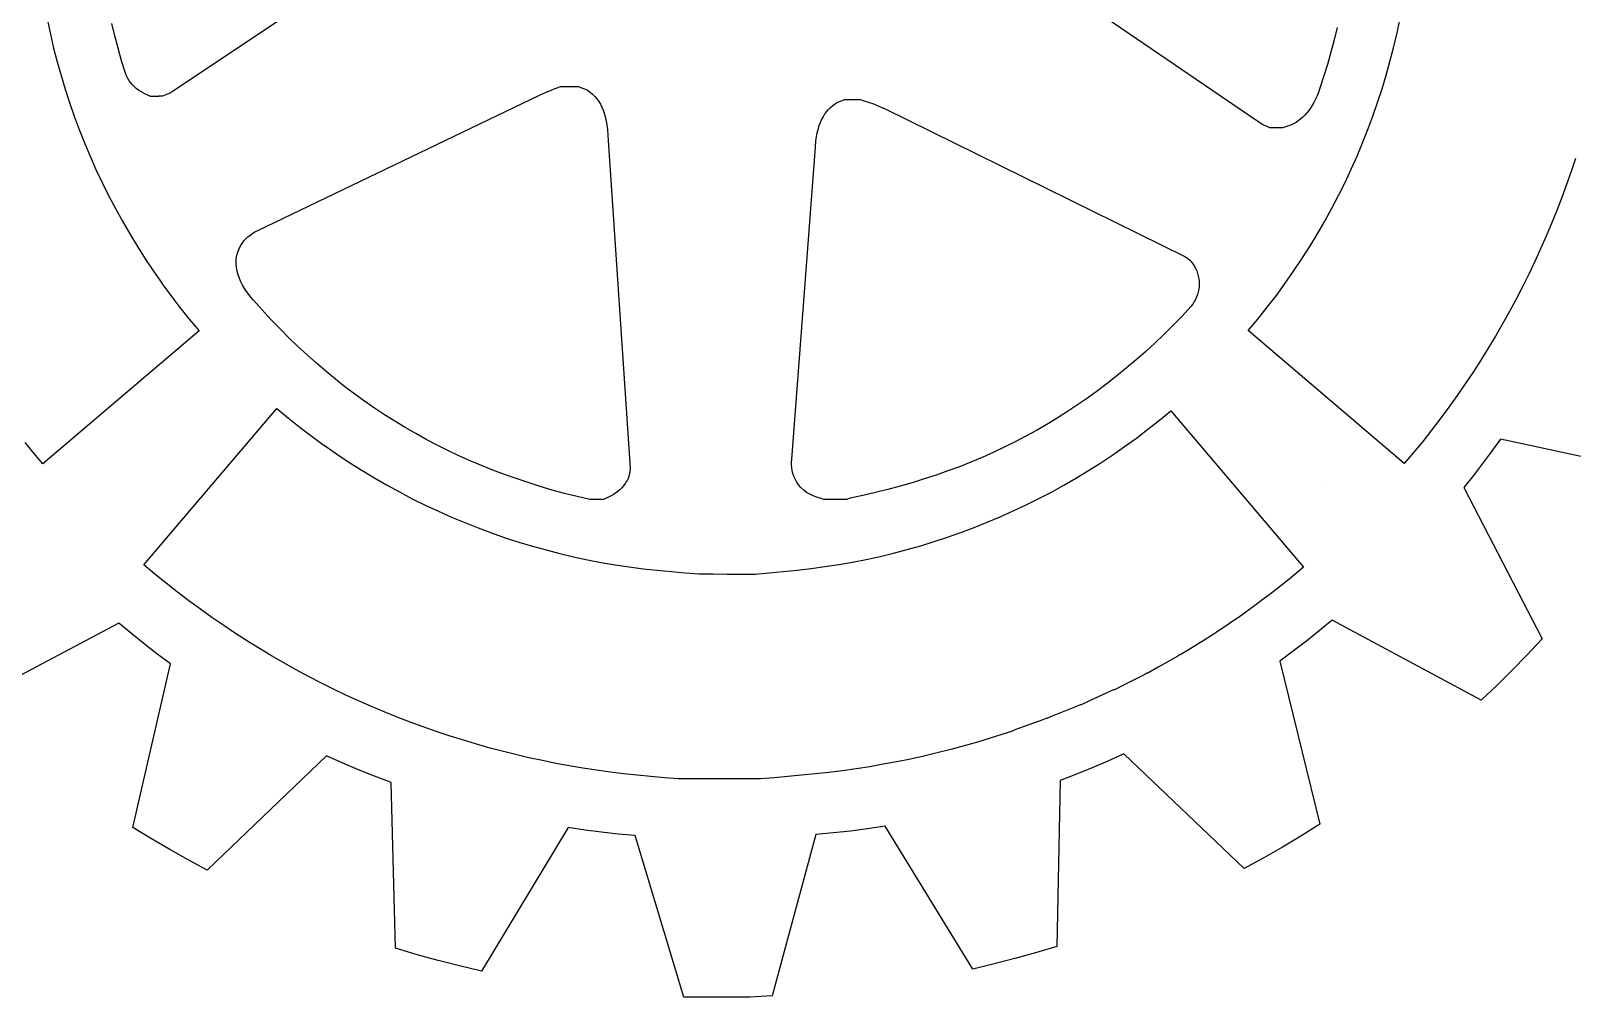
# Model space of a CAD drawing. Extents: x 0.4 to 20.3, y 0.1 to 10.5.
# Drawn here: x 7.275 to 10.002, y 0.131 to 1.841 of the extents above; entities that cross this region are included whole.
import ezdxf

# ---------------------------------------------------------------- set-up
doc = ezdxf.new("R2010")
doc.units = 0
doc.layers.add('Layer_1', color=7, linetype='CONTINUOUS')

msp = doc.modelspace()

# ---------------------------------------------------------------- linework, layer by layer
at = {"layer": 'Layer_1', "color": 7}
for p, q in [((8.01598, 2.061), (7.525443, 1.73281)), ((9.444629, 1.681341), (8.987723, 1.99344)), ((7.30468, 1.859296), (7.309918, 1.834816)), ((9.692067, 1.835045), (9.697305, 1.859503)), ((7.309918, 1.834816), (7.315668, 1.810424)), ((7.424033, 1.831997), (7.418706, 1.85397)), ((7.429804, 1.810025), (7.424033, 1.831997)), ((9.586835, 1.84669), (9.58147, 1.824939)), ((9.686317, 1.810653), (9.692067, 1.835045)), ((7.315668, 1.810424), (7.321931, 1.786099)), ((7.43602, 1.788052), (7.429804, 1.810025)), ((9.575658, 1.803189), (9.569401, 1.781438)), ((9.58147, 1.824939), (9.575658, 1.803189)), ((9.680054, 1.786328), (9.686317, 1.810653)), ((7.321931, 1.786099), (7.328707, 1.761885)), ((7.44268, 1.765858), (7.43602, 1.788052)), ((9.569401, 1.781438), (9.562696, 1.759687)), ((9.673278, 1.762114), (9.680054, 1.786328)), ((7.328707, 1.761885), (7.335997, 1.737781)), ((7.444602, 1.761197), (7.44268, 1.765858)), ((7.446825, 1.756758), (7.444602, 1.761197)), ((7.449335, 1.752541), (7.446825, 1.756758)), ((7.452119, 1.748768), (7.449335, 1.752541)), ((7.455164, 1.745217), (7.452119, 1.748768)), ((9.562696, 1.759687), (9.555546, 1.737715)), ((9.665988, 1.738011), (9.673278, 1.762114)), ((7.335997, 1.737781), (7.343801, 1.713767)), ((7.458455, 1.741888), (7.455164, 1.745217)), ((7.461979, 1.73878), (7.458455, 1.741888)), ((7.465723, 1.735895), (7.461979, 1.73878)), ((7.469671, 1.733454), (7.465723, 1.735895)), ((7.473813, 1.731234), (7.469671, 1.733454)), ((7.478131, 1.729015), (7.473813, 1.731234)), ((7.482614, 1.726795), (7.478131, 1.729015)), ((7.487247, 1.724576), (7.482614, 1.726795)), ((7.492017, 1.724576), (7.487247, 1.724576)), ((7.49691, 1.724576), (7.492017, 1.724576)), ((7.501912, 1.72442), (7.49691, 1.724576)), ((7.508223, 1.725264), (7.501902, 1.725264)), ((7.501902, 1.725264), (7.501902, 1.725264)), ((7.501902, 1.725264), (7.501912, 1.72442)), ((7.514177, 1.727483), (7.508223, 1.725264)), ((7.519879, 1.729703), (7.514177, 1.727483)), ((7.525443, 1.73281), (7.519879, 1.729703)), ((7.676704, 1.487449), (8.175481, 1.72706)), ((8.175481, 1.72706), (8.185667, 1.731721)), ((8.185667, 1.731721), (8.196145, 1.735716)), ((8.196145, 1.735716), (8.201465, 1.737936)), ((8.201465, 1.737936), (8.206825, 1.740155)), ((8.206825, 1.740155), (8.212212, 1.742375)), ((8.212212, 1.742375), (8.217616, 1.742375)), ((8.217616, 1.742375), (8.223025, 1.742375)), ((8.223025, 1.742375), (8.228427, 1.742597)), ((8.228427, 1.742597), (8.233813, 1.742457)), ((8.233813, 1.742457), (8.239169, 1.742457)), ((8.239169, 1.742457), (8.244485, 1.742457)), ((8.244485, 1.742457), (8.24975, 1.740237)), ((8.24975, 1.740237), (8.254953, 1.738018)), ((8.254953, 1.738018), (8.260081, 1.735576)), ((8.260081, 1.735576), (8.264924, 1.732469)), ((8.264924, 1.732469), (8.269336, 1.728918)), ((8.269336, 1.728918), (8.273336, 1.724923)), ((8.273336, 1.724923), (8.276942, 1.720484)), ((8.276942, 1.720484), (8.280175, 1.715823)), ((8.709587, 1.717229), (8.715028, 1.719449)), ((8.715028, 1.719449), (8.720595, 1.719449)), ((8.720595, 1.719449), (8.72626, 1.719449)), ((8.72626, 1.719449), (8.731992, 1.719449)), ((8.731992, 1.719449), (8.737765, 1.719449)), ((8.737765, 1.719449), (8.743547, 1.719449)), ((8.743547, 1.719449), (8.74931, 1.717229)), ((9.548368, 1.719737), (9.545312, 1.713745)), ((9.551094, 1.72573), (9.548368, 1.719737)), ((9.553486, 1.731722), (9.551094, 1.72573)), ((9.555546, 1.737715), (9.553486, 1.731722)), ((9.658184, 1.713996), (9.665988, 1.738011)), ((7.343801, 1.713767), (7.352121, 1.689886)), ((8.280175, 1.715823), (8.283053, 1.71094)), ((8.283053, 1.71094), (8.285595, 1.705836)), ((8.285595, 1.705836), (8.287819, 1.700509)), ((8.287819, 1.700509), (8.289745, 1.69496)), ((8.289745, 1.69496), (8.291391, 1.689412)), ((8.677045, 1.688377), (8.679861, 1.693037)), ((8.679861, 1.693037), (8.683005, 1.697476)), ((8.683005, 1.697476), (8.686495, 1.701693)), ((8.686495, 1.701693), (8.690347, 1.705466)), ((8.690347, 1.705466), (8.694578, 1.709017)), ((8.694578, 1.709017), (8.699203, 1.712347)), ((8.699203, 1.712347), (8.704302, 1.71501)), ((8.704302, 1.71501), (8.709587, 1.717229)), ((8.74931, 1.717229), (8.755025, 1.71501)), ((8.755025, 1.71501), (8.766193, 1.711459)), ((8.766193, 1.711459), (8.776816, 1.707242)), ((8.776816, 1.707242), (8.786662, 1.702581)), ((8.786662, 1.702581), (9.316168, 1.441862)), ((9.529802, 1.691994), (9.52511, 1.687333)), ((9.53417, 1.697099), (9.529802, 1.691994)), ((9.538212, 1.702426), (9.53417, 1.697099)), ((9.541927, 1.707974), (9.538212, 1.702426)), ((9.545312, 1.713745), (9.541927, 1.707974)), ((9.649864, 1.690115), (9.658184, 1.713996)), ((7.352121, 1.689886), (7.360957, 1.666138)), ((7.360957, 1.666138), (7.37031, 1.642501)), ((8.291391, 1.689412), (8.293922, 1.677871)), ((8.293922, 1.677871), (8.295563, 1.666552)), ((8.295563, 1.666552), (8.296465, 1.655676)), ((8.667341, 1.662631), (8.668753, 1.667958)), ((8.668753, 1.667958), (8.670414, 1.673284)), ((8.670414, 1.673284), (8.672338, 1.678389)), ((8.672338, 1.678389), (8.674543, 1.683494)), ((8.674543, 1.683494), (8.677045, 1.688377)), ((9.449092, 1.678456), (9.444629, 1.681341)), ((9.453619, 1.675792), (9.449092, 1.678456)), ((9.45823, 1.673573), (9.453619, 1.675792)), ((9.462947, 1.671353), (9.45823, 1.673573)), ((9.46779, 1.669134), (9.462947, 1.671353)), ((9.47278, 1.669134), (9.46779, 1.669134)), ((9.477937, 1.669134), (9.47278, 1.669134)), ((9.483283, 1.669134), (9.477937, 1.669134)), ((9.490211, 1.669134), (9.483283, 1.669134)), ((9.496824, 1.671353), (9.490211, 1.669134)), ((9.503121, 1.673573), (9.496824, 1.671353)), ((9.509099, 1.676236), (9.503121, 1.673573)), ((9.514756, 1.679343), (9.509099, 1.676236)), ((9.520095, 1.683116), (9.514756, 1.679343)), ((9.52511, 1.687333), (9.520095, 1.683116)), ((9.631676, 1.64273), (9.641029, 1.666345)), ((9.641029, 1.666345), (9.649864, 1.690115)), ((7.37031, 1.642501), (7.380181, 1.619019)), ((8.296465, 1.655676), (8.335455, 1.06679)), ((8.663429, 1.634888), (8.664429, 1.645985)), ((8.664429, 1.645985), (8.666161, 1.657082)), ((8.666161, 1.657082), (8.667341, 1.662631)), ((9.621805, 1.619248), (9.631676, 1.64273)), ((7.380181, 1.619019), (7.39057, 1.59567)), ((8.62158, 1.083155), (8.663429, 1.634888)), ((9.611415, 1.595899), (9.621805, 1.619248)), ((10.008218, 1.615113), (10.00049, 1.59192)), ((7.39057, 1.59567), (7.401478, 1.572499)), ((9.600507, 1.572728), (9.611415, 1.595899)), ((10.00049, 1.59192), (9.992395, 1.568815)), ((7.401478, 1.572499), (7.412907, 1.549484)), ((9.589078, 1.549713), (9.600507, 1.572728)), ((9.992395, 1.568815), (9.983933, 1.545822)), ((7.412907, 1.549484), (7.424856, 1.526645)), ((9.577129, 1.526874), (9.589078, 1.549713)), ((9.983933, 1.545822), (9.975104, 1.522917)), ((7.424856, 1.526645), (7.437327, 1.503985)), ((7.437327, 1.503985), (7.450321, 1.481524)), ((9.551665, 1.481753), (9.564658, 1.504214)), ((9.564658, 1.504214), (9.577129, 1.526874)), ((9.965907, 1.500145), (9.956346, 1.477485)), ((9.975104, 1.522917), (9.965907, 1.500145)), ((7.450321, 1.481524), (7.463838, 1.459263)), ((7.652393, 1.469027), (7.655759, 1.4728)), ((7.655759, 1.4728), (7.659377, 1.476352)), ((7.659377, 1.476352), (7.663264, 1.479459)), ((7.663264, 1.479459), (7.667437, 1.482344)), ((7.667437, 1.482344), (7.671912, 1.485007)), ((7.671912, 1.485007), (7.676704, 1.487449)), ((9.538148, 1.459492), (9.551665, 1.481753)), ((9.956346, 1.477485), (9.946418, 1.454935)), ((7.463838, 1.459263), (7.477878, 1.43729)), ((7.639402, 1.441284), (7.640908, 1.447721)), ((7.640908, 1.447721), (7.643207, 1.454157)), ((7.643207, 1.454157), (7.646354, 1.460371)), ((7.646354, 1.460371), (7.649264, 1.46481)), ((7.649264, 1.46481), (7.652393, 1.469027)), ((9.524107, 1.437519), (9.538148, 1.459492)), ((9.946418, 1.454935), (9.936123, 1.432519)), ((7.477878, 1.43729), (7.492443, 1.41554)), ((7.638576, 1.428411), (7.638642, 1.434848)), ((7.639154, 1.421975), (7.638576, 1.428411)), ((7.638642, 1.434848), (7.639402, 1.441284)), ((7.640323, 1.415539), (7.639154, 1.421975)), ((9.316168, 1.441862), (9.321553, 1.438533)), ((9.321553, 1.438533), (9.326223, 1.43476)), ((9.326223, 1.43476), (9.330258, 1.430321)), ((9.330258, 1.430321), (9.33374, 1.424995)), ((9.33374, 1.424995), (9.333743, 1.425172)), ((9.33374, 1.424995), (9.33374, 1.424995)), ((9.333743, 1.425172), (9.336107, 1.420733)), ((9.336107, 1.420733), (9.338102, 1.416294)), ((9.509542, 1.415769), (9.524107, 1.437519)), ((9.936123, 1.432519), (9.925462, 1.410235)), ((7.492443, 1.41554), (7.507534, 1.394011)), ((7.507534, 1.394011), (7.507377, 1.393899)), ((7.507377, 1.393899), (7.522974, 1.372592)), ((7.642032, 1.409102), (7.640323, 1.415539)), ((7.644232, 1.402888), (7.642032, 1.409102)), ((7.646872, 1.396673), (7.644232, 1.402888)), ((7.649901, 1.390681), (7.646872, 1.396673)), ((9.338102, 1.416294), (9.339727, 1.411634)), ((9.339727, 1.411634), (9.340986, 1.406973)), ((9.340986, 1.406973), (9.341878, 1.402312)), ((9.341878, 1.402312), (9.342407, 1.397651)), ((9.342571, 1.39299), (9.342377, 1.388329)), ((9.342407, 1.397651), (9.342571, 1.39299)), ((9.47903, 1.372793), (9.494625, 1.3941)), ((9.494451, 1.39424), (9.509542, 1.415769)), ((9.494625, 1.3941), (9.494451, 1.39424)), ((9.925462, 1.410235), (9.914436, 1.388041)), ((7.522974, 1.372592), (7.539098, 1.351507)), ((7.653267, 1.38491), (7.649901, 1.390681)), ((7.656921, 1.379362), (7.653267, 1.38491)), ((7.66081, 1.374035), (7.656921, 1.379362)), ((7.664886, 1.36893), (7.66081, 1.374035)), ((7.669096, 1.364047), (7.664886, 1.36893)), ((7.684523, 1.346958), (7.669096, 1.364047)), ((9.336017, 1.365469), (9.333679, 1.361252)), ((9.338001, 1.369908), (9.336017, 1.365469)), ((9.339631, 1.374347), (9.338001, 1.369908)), ((9.340905, 1.379008), (9.339631, 1.374347)), ((9.34182, 1.383669), (9.340905, 1.379008)), ((9.342377, 1.388329), (9.34182, 1.383669)), ((9.462908, 1.351709), (9.47903, 1.372793)), ((9.903045, 1.366068), (9.891288, 1.344096)), ((9.914436, 1.388041), (9.903045, 1.366068)), ((7.539098, 1.351507), (7.555746, 1.330645)), ((7.700111, 1.33009), (7.684523, 1.346958)), ((9.327947, 1.35304), (9.312142, 1.336172)), ((9.330988, 1.357035), (9.327947, 1.35304)), ((9.333679, 1.361252), (9.330988, 1.357035)), ((9.446262, 1.330846), (9.462908, 1.351709)), ((9.891288, 1.344096), (9.879166, 1.322345)), ((7.572915, 1.310004), (7.296705, 1.074676)), ((7.555746, 1.330645), (7.572915, 1.310004)), ((7.715864, 1.313888), (7.700111, 1.33009)), ((7.731788, 1.297908), (7.715864, 1.313888)), ((9.296186, 1.319748), (9.280073, 1.303768)), ((9.312142, 1.336172), (9.296186, 1.319748)), ((9.429095, 1.310427), (9.446262, 1.330846)), ((9.705306, 1.075099), (9.429095, 1.310427)), ((9.879166, 1.322345), (9.866679, 1.300817)), ((7.747885, 1.282372), (7.731788, 1.297908)), ((7.764162, 1.267279), (7.747885, 1.282372)), ((9.2638, 1.288232), (9.247362, 1.27314)), ((9.280073, 1.303768), (9.2638, 1.288232)), ((9.866679, 1.300817), (9.853828, 1.27951)), ((7.780621, 1.252631), (7.764162, 1.267279)), ((9.230754, 1.258492), (9.213973, 1.244287)), ((9.247362, 1.27314), (9.230754, 1.258492)), ((9.840612, 1.258203), (9.827032, 1.237119)), ((9.853828, 1.27951), (9.840612, 1.258203)), ((7.797267, 1.238427), (7.780621, 1.252631)), ((7.814105, 1.224666), (7.797267, 1.238427)), ((9.197013, 1.230305), (9.17987, 1.216766)), ((9.213973, 1.244287), (9.197013, 1.230305)), ((9.827032, 1.237119), (9.813088, 1.216256)), ((7.83114, 1.211127), (7.814105, 1.224666)), ((7.848375, 1.198033), (7.83114, 1.211127)), ((9.16254, 1.203671), (9.145018, 1.19102)), ((9.17987, 1.216766), (9.16254, 1.203671)), ((9.813088, 1.216256), (9.798781, 1.195615)), ((7.710601, 1.172843), (7.731136, 1.155753)), ((7.710605, 1.172291), (7.710601, 1.172843)), ((7.865815, 1.185382), (7.848375, 1.198033)), ((7.883465, 1.173175), (7.865815, 1.185382)), ((7.901327, 1.161412), (7.883465, 1.173175)), ((9.1273, 1.178813), (9.109382, 1.16705)), ((9.145018, 1.19102), (9.1273, 1.178813)), ((9.78411, 1.174974), (9.769075, 1.154555)), ((9.798781, 1.195615), (9.78411, 1.174974)), ((7.47526, 0.896103), (7.710605, 1.172291)), ((7.710605, 1.172291), (7.710605, 1.172291)), ((7.731136, 1.155753), (7.751948, 1.139107)), ((7.919409, 1.149871), (7.901327, 1.161412)), ((7.937713, 1.138773), (7.919409, 1.149871)), ((9.091258, 1.155509), (9.072924, 1.144412)), ((9.109382, 1.16705), (9.091258, 1.155509)), ((9.251881, 1.135778), (9.272105, 1.151758)), ((9.272105, 1.151758), (9.292053, 1.168182)), ((9.292053, 1.168182), (9.527235, 0.891883)), ((9.769075, 1.154555), (9.753676, 1.134358)), ((7.751948, 1.139107), (7.77303, 1.122905)), ((7.77303, 1.122905), (7.794374, 1.107369)), ((7.956244, 1.12812), (7.937713, 1.138773)), ((7.975007, 1.117689), (7.956244, 1.12812)), ((9.035611, 1.123549), (9.016623, 1.113562)), ((9.054377, 1.133759), (9.035611, 1.123549)), ((9.072924, 1.144412), (9.054377, 1.133759)), ((9.21064, 1.10515), (9.23139, 1.120242)), ((9.23139, 1.120242), (9.251881, 1.135778)), ((9.753676, 1.134358), (9.737916, 1.114383)), ((9.875882, 1.118422), (9.859754, 1.096228)), ((10.170439, 1.054369), (9.875882, 1.118422)), ((7.280893, 1.093541), (7.265415, 1.112628)), ((7.296705, 1.074676), (7.280893, 1.093541)), ((7.794374, 1.107369), (7.7945, 1.107547)), ((7.7945, 1.107547), (7.816127, 1.092455)), ((7.816127, 1.092455), (7.837976, 1.077806)), ((7.994006, 1.107701), (7.975007, 1.117689)), ((8.013244, 1.098157), (7.994006, 1.107701)), ((8.032728, 1.088836), (8.013244, 1.098157)), ((8.977959, 1.094918), (8.958274, 1.08604)), ((8.997407, 1.104018), (8.977959, 1.094918)), ((9.016623, 1.113562), (8.997407, 1.104018)), ((9.189637, 1.090501), (9.21064, 1.10515)), ((9.721791, 1.09463), (9.705306, 1.075099)), ((9.737916, 1.114383), (9.721791, 1.09463)), ((9.859754, 1.096228), (9.843936, 1.075143)), ((7.837976, 1.077806), (7.86004, 1.063824)), ((7.86004, 1.063824), (7.882309, 1.050285)), ((8.052461, 1.079958), (8.032728, 1.088836)), ((8.072446, 1.071524), (8.052461, 1.079958)), ((8.09269, 1.063534), (8.072446, 1.071524)), ((8.335455, 1.06679), (8.335273, 1.060354)), ((8.62125, 1.077829), (8.62158, 1.083155)), ((8.621306, 1.072724), (8.62125, 1.077829)), ((8.621741, 1.067619), (8.621306, 1.072724)), ((8.622567, 1.062736), (8.621741, 1.067619)), ((8.918179, 1.069617), (8.897759, 1.06207)), ((8.938349, 1.077607), (8.918179, 1.069617)), ((8.958274, 1.08604), (8.938349, 1.077607)), ((9.146912, 1.062758), (9.168392, 1.076297)), ((9.168392, 1.076297), (9.189637, 1.090501)), ((9.843936, 1.075143), (9.827759, 1.05428)), ((7.882309, 1.050285), (7.904776, 1.037412)), ((7.904776, 1.037412), (7.927433, 1.024983)), ((8.113196, 1.055766), (8.09269, 1.063534)), ((8.133969, 1.048442), (8.113196, 1.055766)), ((8.155013, 1.04134), (8.133969, 1.048442)), ((8.176332, 1.034681), (8.155013, 1.04134)), ((8.326847, 1.039898), (8.323949, 1.035903)), ((8.329485, 1.044115), (8.326847, 1.039898)), ((8.332315, 1.048591), (8.329485, 1.043042)), ((8.329485, 1.043042), (8.329485, 1.044115)), ((8.329485, 1.043042), (8.329485, 1.043042)), ((8.334235, 1.054361), (8.332315, 1.048591)), ((8.335273, 1.060354), (8.334235, 1.054361)), ((8.623785, 1.057853), (8.622567, 1.062736)), ((8.625402, 1.052971), (8.623785, 1.057853)), ((8.627423, 1.04831), (8.625402, 1.052971)), ((8.62985, 1.043427), (8.627423, 1.04831)), ((8.63364, 1.037656), (8.62985, 1.043427)), ((8.637959, 1.032552), (8.63364, 1.037656)), ((8.834956, 1.041208), (8.813493, 1.034993)), ((8.856152, 1.047866), (8.834956, 1.041208)), ((8.877085, 1.054746), (8.856152, 1.047866)), ((8.897759, 1.06207), (8.877085, 1.054746)), ((9.08114, 1.024806), (9.103278, 1.037013)), ((9.103278, 1.037013), (9.125204, 1.049663)), ((9.125204, 1.049663), (9.146912, 1.062758)), ((9.564411, 1.038245), (9.564411, 1.038245)), ((9.827759, 1.05428), (9.810555, 1.032974)), ((7.927433, 1.024983), (7.950272, 1.012998)), ((7.950272, 1.012998), (7.973286, 1.001679)), ((8.197931, 1.028245), (8.176332, 1.034681)), ((8.219815, 1.022252), (8.197931, 1.028245)), ((8.241988, 1.016704), (8.219815, 1.022252)), ((8.264453, 1.011377), (8.241988, 1.016704)), ((8.269415, 1.011377), (8.264453, 1.011377)), ((8.274328, 1.011377), (8.269415, 1.011377)), ((8.279176, 1.011489), (8.274328, 1.011377)), ((8.283945, 1.011489), (8.279176, 1.011489)), ((8.28862, 1.011489), (8.283945, 1.011489)), ((8.293186, 1.013709), (8.28862, 1.011489)), ((8.297626, 1.015928), (8.293186, 1.013709)), ((8.301927, 1.018148), (8.297626, 1.015928)), ((8.306073, 1.020367), (8.301927, 1.018148)), ((8.310049, 1.022808), (8.306073, 1.020367)), ((8.313839, 1.025694), (8.310049, 1.022808)), ((8.31743, 1.028801), (8.313839, 1.025694)), ((8.320804, 1.03213), (8.31743, 1.028801)), ((8.323949, 1.035903), (8.320804, 1.03213)), ((8.642757, 1.028113), (8.637959, 1.032552)), ((8.647979, 1.024118), (8.642757, 1.028113)), ((8.653574, 1.020789), (8.647979, 1.024118)), ((8.659492, 1.018125), (8.653574, 1.020789)), ((8.665678, 1.015906), (8.659492, 1.018125)), ((8.672082, 1.013686), (8.665678, 1.015906)), ((8.678651, 1.011467), (8.672082, 1.013686)), ((8.685333, 1.011467), (8.678651, 1.011467)), ((8.692075, 1.011467), (8.685333, 1.011467)), ((8.698826, 1.011467), (8.692075, 1.011467)), ((8.705534, 1.011467), (8.698826, 1.011467)), ((8.712146, 1.011467), (8.705534, 1.011467)), ((8.718611, 1.011467), (8.712146, 1.011467)), ((8.724876, 1.013686), (8.718611, 1.011467)), ((8.747454, 1.018569), (8.724876, 1.013686)), ((8.769747, 1.023674), (8.747454, 1.018569)), ((8.791758, 1.029223), (8.769747, 1.023674)), ((8.813493, 1.034993), (8.791758, 1.029223)), ((9.036262, 1.001945), (9.058799, 1.013042)), ((9.058799, 1.013042), (9.08114, 1.024806)), ((9.810555, 1.032974), (9.949091, 0.764753)), ((7.973286, 1.001679), (7.996465, 0.990804)), ((7.996465, 0.990804), (8.019802, 0.980373)), ((8.990637, 0.981082), (9.013539, 0.991292)), ((9.013539, 0.991292), (9.036262, 1.001945)), ((8.019802, 0.980373), (8.043288, 0.970607)), ((8.043288, 0.970607), (8.066917, 0.961285)), ((8.066917, 0.961285), (8.090679, 0.952408)), ((8.920935, 0.953117), (8.944327, 0.961995)), ((8.944327, 0.961995), (8.967563, 0.971317)), ((8.967563, 0.971317), (8.990637, 0.981082)), ((8.090679, 0.952408), (8.114568, 0.943974)), ((8.114568, 0.943974), (8.138574, 0.936206)), ((8.138574, 0.936206), (8.16269, 0.928881)), ((8.16269, 0.928881), (8.186907, 0.922223)), ((8.82598, 0.922933), (8.849912, 0.929813)), ((8.849912, 0.929813), (8.87372, 0.937137)), ((8.87372, 0.937137), (8.897397, 0.944905)), ((8.897397, 0.944905), (8.920935, 0.953117)), ((8.186907, 0.922223), (8.211218, 0.916009)), ((8.211218, 0.916009), (8.235615, 0.910238)), ((8.235615, 0.910238), (8.260089, 0.904911)), ((8.260089, 0.904911), (8.284633, 0.90025)), ((8.284633, 0.90025), (8.309239, 0.896033)), ((8.704762, 0.896521), (8.729187, 0.900738)), ((8.729187, 0.900738), (8.75353, 0.905621)), ((8.75353, 0.905621), (8.777781, 0.910948)), ((8.777781, 0.910948), (8.801935, 0.916718)), ((8.801935, 0.916718), (8.82598, 0.922933)), ((7.494872, 0.879679), (7.47526, 0.896103)), ((7.514683, 0.863477), (7.494872, 0.879679)), ((8.309239, 0.896033), (8.333898, 0.89226)), ((8.333898, 0.89226), (8.358603, 0.889153)), ((8.358603, 0.889153), (8.383346, 0.88649)), ((8.383346, 0.88649), (8.408118, 0.884271)), ((8.408118, 0.884271), (8.432911, 0.882051)), ((8.432911, 0.882051), (8.457718, 0.879831)), ((8.457718, 0.879831), (8.48253, 0.879831)), ((8.48253, 0.879831), (8.507339, 0.879654)), ((8.507339, 0.879654), (8.532139, 0.879654)), ((8.532139, 0.879654), (8.556919, 0.879654)), ((8.556919, 0.879654), (8.581673, 0.881873)), ((8.581673, 0.881873), (8.606392, 0.884093)), ((8.606392, 0.884093), (8.631068, 0.886534)), ((8.631068, 0.886534), (8.655694, 0.889419)), ((8.655694, 0.889419), (8.680261, 0.892748)), ((8.680261, 0.892748), (8.704762, 0.896521)), ((9.527235, 0.891883), (9.500451, 0.869688)), ((7.534692, 0.847718), (7.514683, 0.863477)), ((7.554892, 0.832404), (7.534692, 0.847718)), ((9.473299, 0.84816), (9.445786, 0.827297)), ((9.500451, 0.869688), (9.473299, 0.84816)), ((7.57528, 0.817312), (7.554892, 0.832404)), ((9.445786, 0.827297), (9.417919, 0.8071)), ((7.431249, 0.792674), (7.167252, 0.653204)), ((7.453966, 0.773808), (7.431249, 0.792674)), ((7.59585, 0.802664), (7.57528, 0.817312)), ((7.616599, 0.788459), (7.59585, 0.802664)), ((9.418019, 0.80696), (9.372444, 0.776132)), ((9.417919, 0.8071), (9.418019, 0.80696)), ((9.577856, 0.798111), (9.55473, 0.779024)), ((9.841201, 0.656466), (9.577856, 0.798111)), ((7.476077, 0.756053), (7.453966, 0.773808)), ((7.637522, 0.774477), (7.616599, 0.788459)), ((7.658613, 0.760938), (7.637522, 0.774477)), ((9.361873, 0.769029), (9.324769, 0.746169)), ((9.364843, 0.771249), (9.361873, 0.769029)), ((9.3654, 0.771249), (9.364843, 0.771249)), ((9.372444, 0.776132), (9.3654, 0.771249)), ((9.55473, 0.779024), (9.532235, 0.761047)), ((9.949091, 0.764753), (9.922369, 0.736344)), ((7.49851, 0.738741), (7.476077, 0.756053)), ((7.522197, 0.720986), (7.49851, 0.738741)), ((7.679872, 0.747621), (7.658613, 0.760938)), ((7.70129, 0.734749), (7.679872, 0.747621)), ((9.307631, 0.736404), (9.304605, 0.734184)), ((9.308974, 0.736404), (9.307631, 0.736404)), ((9.324769, 0.746169), (9.308974, 0.736404)), ((9.509424, 0.743513), (9.485353, 0.725535)), ((9.532235, 0.761047), (9.509424, 0.743513)), ((9.922369, 0.736344), (9.89621, 0.709555)), ((7.455924, 0.431347), (7.522197, 0.720986)), ((7.722864, 0.72232), (7.70129, 0.734749)), ((7.744591, 0.710113), (7.722864, 0.72232)), ((7.766465, 0.69835), (7.744591, 0.710113)), ((9.26986, 0.714653), (9.251447, 0.704222)), ((9.304605, 0.734184), (9.26986, 0.714653)), ((9.485353, 0.725535), (9.556249, 0.436785)), ((9.89621, 0.709555), (9.869518, 0.683299)), ((7.788482, 0.68703), (7.766465, 0.69835)), ((7.810637, 0.675933), (7.788482, 0.68703)), ((9.209989, 0.683581), (9.192901, 0.674925)), ((9.246298, 0.702002), (9.209989, 0.683581)), ((9.24975, 0.704222), (9.246298, 0.702002)), ((9.251447, 0.704222), (9.24975, 0.704222)), ((9.869518, 0.683299), (9.841201, 0.656466)), ((7.832927, 0.66528), (7.810637, 0.675933)), ((7.855347, 0.65507), (7.832927, 0.66528)), ((7.877891, 0.645083), (7.855347, 0.65507)), ((9.146992, 0.654506), (9.13342, 0.648291)), ((9.187035, 0.672705), (9.146992, 0.654506)), ((9.191188, 0.674925), (9.187035, 0.672705)), ((9.192901, 0.674925), (9.191188, 0.674925)), ((7.900557, 0.635539), (7.877891, 0.645083)), ((7.923338, 0.626439), (7.900557, 0.635539)), ((9.082207, 0.627873), (9.073085, 0.624099)), ((9.126899, 0.646072), (9.082207, 0.627873)), ((9.131941, 0.648291), (9.126899, 0.646072)), ((9.13342, 0.648291), (9.131941, 0.648291)), ((7.946232, 0.617562), (7.923338, 0.626439)), ((7.969233, 0.609128), (7.946232, 0.617562)), ((7.992337, 0.601138), (7.969233, 0.609128)), ((8.01554, 0.59337), (7.992337, 0.601138)), ((9.011398, 0.601505), (9.004334, 0.599064)), ((9.01198, 0.601683), (9.011398, 0.601505)), ((9.016539, 0.603903), (9.01198, 0.601683)), ((9.065972, 0.621658), (9.016539, 0.603903)), ((9.072009, 0.624099), (9.065972, 0.621658)), ((9.073085, 0.624099), (9.072009, 0.624099)), ((8.038838, 0.586046), (8.01554, 0.59337)), ((8.062225, 0.578943), (8.038838, 0.586046)), ((8.085697, 0.572285), (8.062225, 0.578943)), ((8.926539, 0.575614), (8.902874, 0.569177)), ((8.950131, 0.582273), (8.926539, 0.575614)), ((8.950186, 0.582306), (8.950131, 0.582273)), ((8.950555, 0.582418), (8.950186, 0.582306)), ((9.004334, 0.599064), (8.950555, 0.582418)), ((7.798447, 0.558056), (7.587544, 0.355443)), ((7.827237, 0.545183), (7.798447, 0.558056)), ((8.10925, 0.566071), (8.085697, 0.572285)), ((8.132879, 0.560079), (8.10925, 0.566071)), ((8.156581, 0.55453), (8.132879, 0.560079)), ((8.180351, 0.549425), (8.156581, 0.55453)), ((8.204184, 0.544542), (8.180351, 0.549425)), ((8.807556, 0.547427), (8.783586, 0.542989)), ((8.831475, 0.55231), (8.807556, 0.547427)), ((8.855337, 0.557636), (8.831475, 0.55231)), ((8.879138, 0.563185), (8.855337, 0.557636)), ((8.902874, 0.569177), (8.879138, 0.563185)), ((9.180893, 0.548401), (9.153352, 0.536639)), ((9.209334, 0.561274), (9.180893, 0.548401)), ((9.421938, 0.358661), (9.209334, 0.561274)), ((7.855108, 0.53342), (7.827237, 0.545183)), ((7.883225, 0.522101), (7.855108, 0.53342)), ((7.912747, 0.511004), (7.883225, 0.522101)), ((8.228075, 0.540103), (8.204184, 0.544542)), ((8.25202, 0.536109), (8.228075, 0.540103)), ((8.276016, 0.532557), (8.25202, 0.536109)), ((8.300056, 0.529227), (8.276016, 0.532557)), ((8.324138, 0.526342), (8.300056, 0.529227)), ((8.348256, 0.52368), (8.324138, 0.526342)), ((8.372407, 0.52146), (8.348256, 0.52368)), ((8.396586, 0.519241), (8.372407, 0.52146)), ((8.420787, 0.517021), (8.396586, 0.519241)), ((8.590477, 0.519241), (8.566236, 0.517021)), ((8.614704, 0.52146), (8.590477, 0.519241)), ((8.638916, 0.52368), (8.614704, 0.52146)), ((8.663106, 0.525899), (8.638916, 0.52368)), ((8.687271, 0.528562), (8.663106, 0.525899)), ((8.711405, 0.53167), (8.687271, 0.528562)), ((8.735506, 0.534999), (8.711405, 0.53167)), ((8.759567, 0.538772), (8.735506, 0.534999)), ((8.783586, 0.542989), (8.759567, 0.538772)), ((9.125564, 0.525319), (9.096378, 0.514222)), ((9.153352, 0.536639), (9.125564, 0.525319)), ((7.92065, 0.217504), (7.912747, 0.511004)), ((8.445008, 0.517021), (8.420787, 0.517021)), ((8.469242, 0.517021), (8.445008, 0.517021)), ((8.493487, 0.517021), (8.469242, 0.517021)), ((8.517737, 0.517021), (8.493487, 0.517021)), ((8.541988, 0.517021), (8.517737, 0.517021)), ((8.566236, 0.517021), (8.541988, 0.517021)), ((9.096378, 0.514222), (9.090535, 0.220766)), ((9.556249, 0.436785), (9.522574, 0.415922)), ((7.488937, 0.410929), (7.455924, 0.431347)), ((7.520986, 0.392063), (7.488937, 0.410929)), ((8.226137, 0.430926), (8.072827, 0.17711)), ((8.256251, 0.426487), (8.226137, 0.430926)), ((8.285221, 0.422714), (8.256251, 0.426487)), ((8.314254, 0.419606), (8.285221, 0.422714)), ((8.344557, 0.416722), (8.314254, 0.419606)), ((8.430587, 0.130923), (8.344557, 0.416722)), ((8.664253, 0.418607), (8.587198, 0.133143)), ((8.695591, 0.421493), (8.664253, 0.418607)), ((8.725612, 0.424822), (8.695591, 0.421493)), ((8.755562, 0.428817), (8.725612, 0.424822)), ((8.786687, 0.433479), (8.755562, 0.428817)), ((8.941806, 0.180594), (8.786687, 0.433479)), ((9.522574, 0.415922), (9.489874, 0.396391)), ((7.553409, 0.373864), (7.520986, 0.392063)), ((9.489874, 0.396391), (9.456784, 0.377526)), ((7.587544, 0.355443), (7.553409, 0.373864)), ((9.456784, 0.377526), (9.421938, 0.358661)), ((9.090535, 0.220766), (9.052899, 0.209447)), ((7.959156, 0.205963), (7.92065, 0.217504)), ((7.996321, 0.195753), (7.959156, 0.205963)), ((8.033694, 0.18621), (7.996321, 0.195753)), ((9.016572, 0.199237), (8.980046, 0.189694)), ((9.052899, 0.209447), (9.016572, 0.199237)), ((8.072827, 0.17711), (8.033694, 0.18621)), ((8.980046, 0.189694), (8.941806, 0.180594)), ((8.470543, 0.130923), (8.430587, 0.130923)), ((8.508901, 0.130923), (8.470543, 0.130923)), ((8.547254, 0.130923), (8.508901, 0.130923)), ((8.587198, 0.133143), (8.547254, 0.130923))]:
    msp.add_line(p, q, dxfattribs=at)

doc.saveas('drawing.dxf')
